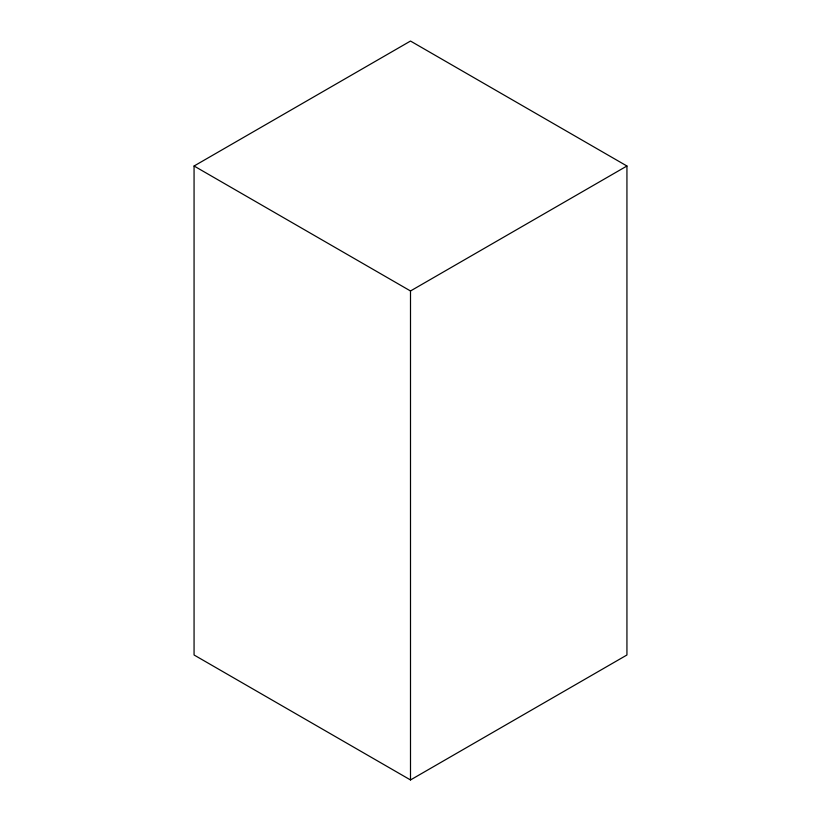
<?xml version="1.0" encoding="UTF-8"?>
<svg xmlns="http://www.w3.org/2000/svg" width="821" height="821" viewBox="0 0 821 821"><rect width="100%" height="100%" fill="white"/><g stroke="black" fill="none" stroke-linecap="round" stroke-linejoin="round"><path stroke-width="1.23" d="M194.064 166.006L410.5 41.05L626.936 166.006L626.936 654.994L410.5 779.95L194.064 654.994L194.064 166.006L410.5 290.973L626.936 166.006M410.5 290.973L410.5 779.95"/></g></svg>
